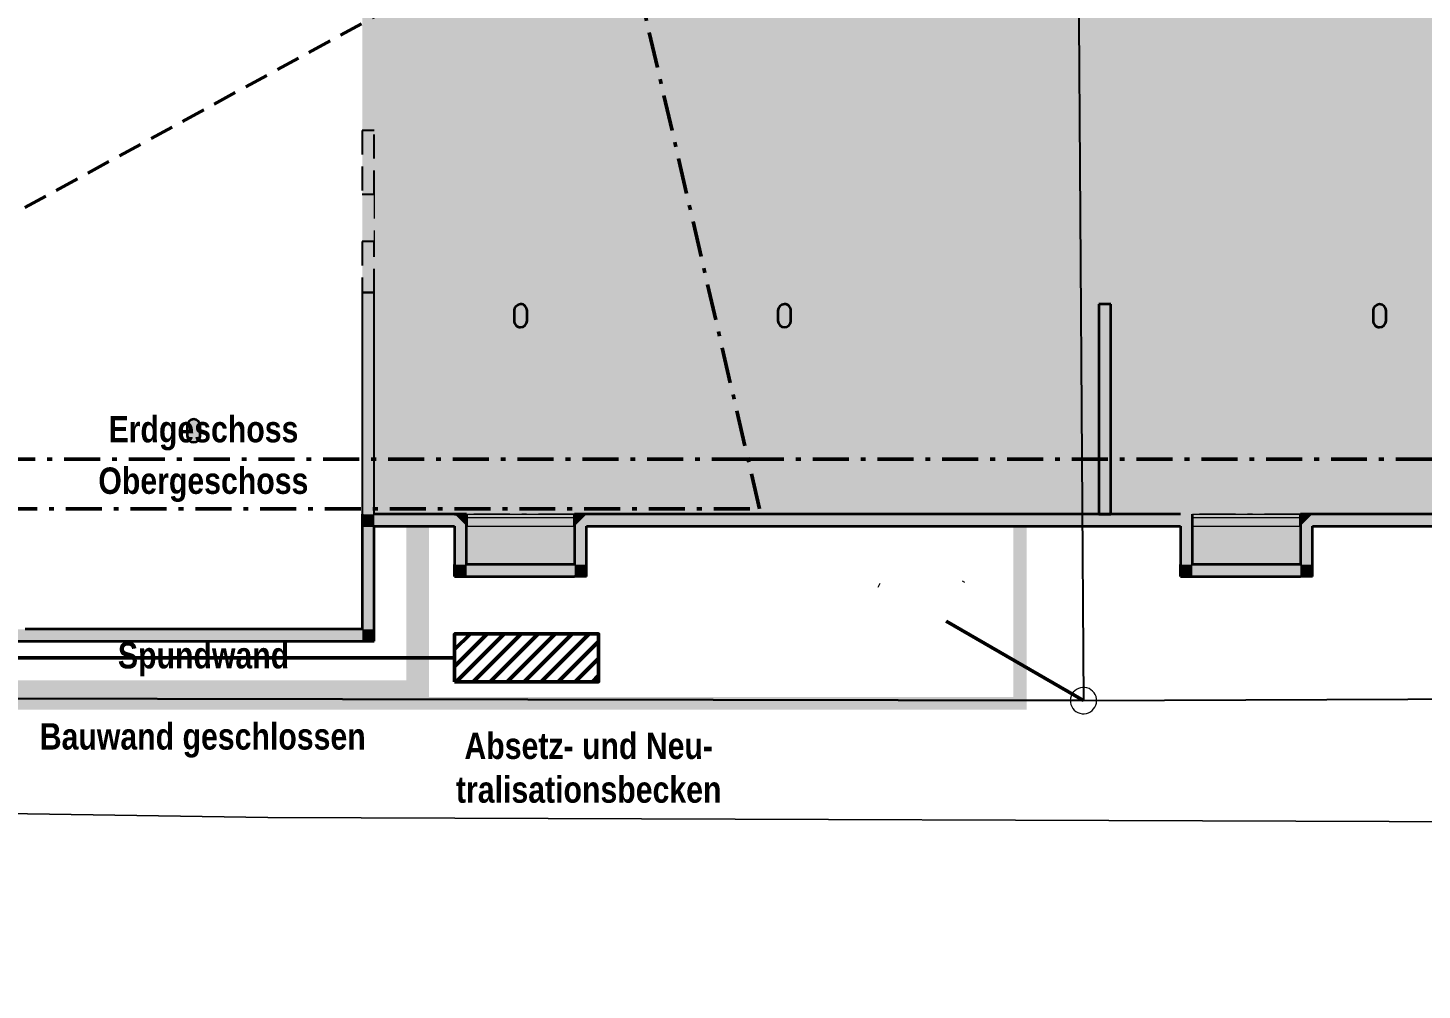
# Model space of a CAD drawing. Header units: metres. Extents: x -163 to 276, y -152 to 153.
# Drawn here: x 3.62 to 32.67, y -17.93 to 2.14 of the extents above; entities that cross this region are included whole.
import ezdxf
from ezdxf.xclip import XClip

# ---------------------------------------------------------------- set-up
doc = ezdxf.new("R2010")
doc.units = ezdxf.units.M
doc.header["$MEASUREMENT"] = 0
doc.header["$XCLIPFRAME"] = 0
for name, pattern in [('Strich 2_1mm', [0.75, 0.5, -0.25]), ('Strich 6_1mm', [1.75, 1.5, -0.25]), ('Strichpunkt 3_1_1mm Achsen', [1.25, 0.75, -0.25, 0, -0.25])]:
    doc.linetypes.add(name, pattern=pattern)
for name, color, linetype in [('000 Kataster', 7, 'Continuous'), ('000-2 Kataster Parzellenpunkte', 7, 'Continuous'), ('000-3 Kataster Parzellengrenzen', 7, 'Continuous'), ('010 Aussenwände', 7, 'Continuous'), ('010 Aussenwände Bauteilschraffuren', 7, 'Continuous'), ('010 Aussenwände Bauteilschraffuren Neu', 7, 'Continuous'), ('010 Aussenwände Neu', 7, 'Continuous'), ('010 Fenster', 7, 'Continuous'), ('010 Fenster Abbruch', 7, 'Continuous'), ('015 Innenwände', 7, 'Continuous'), ('015 Innenwände Abbruch', 7, 'Continuous'), ('015 Innenwände Bauteilschraffuren', 7, 'Continuous'), ('020 Stützen', 7, 'Continuous'), ('020 Stützen Bauteilschraffuren', 7, 'Continuous'), ('020 Stützen Bauteilschraffuren Neu', 7, 'Continuous'), ('020 Stützen Neu', 7, 'Continuous'), ('1280px-CH-Gefahrensignal-Baustelle.svg_3_0', 7, 'Continuous'), ('162 Beschriftung Baustelleninstallation', 7, 'Continuous'), ('162 Beschriftung Baustelleninstallation Neu', 7, 'Continuous')]:
    doc.layers.add(name, color=color, linetype=linetype)
doc.styles.add('ERSTELLTER_STIL_1', font='ARIALN.TTF')
picture_1 = doc.add_image_def('image1.tif', size_in_pixel=(86, 75))

# ---------------------------------------------------------------- blocks, each defined once
blk = doc.blocks.new('Zeichnung_3_3', base_point=(22.05512992038881, -9.858223399250523))
at = {"layer": '1280px-CH-Gefahrensignal-Baustelle.svg_3_0', "color": 7, "lineweight": 13}
image = blk.add_image(picture_1, insert=(22.32321845019451, -11.02677579504626), size_in_units=(1.8022325962535857, 1.5849156771769637), rotation=61.65143304800065, dxfattribs=at)
image.set_boundary_path([(-0.5, -0.5), (85.5, 74.5)])

msp = doc.modelspace()

# ---------------------------------------------------------------- hatches: boundary and pattern name
at = {"layer": '010 Aussenwände Bauteilschraffuren', "linetype": 'Continuous', "lineweight": 0, "true_color": 0x000000}
for points in [[(10.58500009658653, -8.000000052178741), (10.58500008954524, -8.250000052178743), (10.83500008954524, -8.250000052178743), (10.83500009658653, -8.000000052178741)], [(10.83500009658654, -8.000000052178741), (10.83500008954524, -8.250000052178741), (12.76000061379318, -8.25000005217872), (12.76000061379318, -8.00000005217872)], [(12.51000061379318, -8.000000052178743), (12.76000061379318, -8.250000052178743), (12.76000061379318, -8.000000052178743)], [(15.01000061379317, -8.000000052178741), (15.01000061379317, -8.250000052178743), (15.26000061379317, -8.000000052178741)], [(15.01000061379316, -8.00000005217872), (15.01000061379316, -8.25000005217872), (27.88500009658629, -8.250000052178722), (27.88500009658629, -8.000000052178722)], [(30.13500009658627, -8.250000052178722), (37.67144670600238, -8.250000052178724), (37.92144670600238, -8.000000052178724), (30.13500009658627, -8.000000052178722)], [(12.76000061379318, -9.050000052178733), (12.76000061379318, -8.25000005217874), (12.51000061379318, -8.25000005217874), (12.51000061379318, -9.050000052178733)], [(15.26000061379317, -9.050000052178733), (15.26000061379317, -8.250000052178738), (15.01000061379317, -8.250000052178738), (15.01000061379317, -9.050000052178733)], [(12.51000061379318, -9.050000052178731), (12.51000061379318, -9.300000052178733), (12.76000061379318, -9.050000052178731)], [(12.76000061379318, -9.050000052178733), (12.51000061379318, -9.300000052178733), (12.76000061379318, -9.300000052178733)], [(15.01000061379317, -9.050000052178731), (12.76000061379318, -9.050000052178733), (12.76000061379318, -9.300000052178733), (15.01000061379317, -9.300000052178731)], [(15.01000061379317, -9.300000052178731), (15.26000061379317, -9.300000052178731), (15.01000061379317, -9.050000052178731)], [(15.01000061379317, -9.05000005217873), (15.26000061379317, -9.300000052178733), (15.26000061379317, -9.05000005217873)], [(27.6350000965863, -9.050000052178733), (27.6350000965863, -9.300000052178737), (27.8850000965863, -9.050000052178733)], [(27.8850000965863, -9.050000052178731), (27.63500009658629, -9.300000052178742), (27.8850000965863, -9.300000052178742)], [(30.13500009658628, -9.050000052178728), (27.8850000965863, -9.050000052178735), (27.8850000965863, -9.300000052178735), (30.13500009658628, -9.300000052178728)]]:
    msp.add_hatch(color=18, dxfattribs=at).paths.add_polyline_path(points)
at = {"layer": '010 Aussenwände Bauteilschraffuren Neu', "linetype": 'Continuous', "lineweight": 0, "true_color": 0x000000}
for points in [[(10.58500008954524, -8.250000052178743), (10.58500002899008, -10.40000004675421), (10.83500002899008, -10.40000004675421), (10.83500008954524, -8.250000052178743)], [(10.83500009658652, -10.40000004675421), (10.83500009658651, -8.250000052178741), (10.58500009658651, -8.250000052178741), (10.58500009658652, -10.40000004675421)], [(-13.71999990341363, -10.40000004675424), (-13.71999990341363, -10.65000004675424), (10.58500002194879, -10.65000004675421), (10.58500002899008, -10.40000004675421)], [(10.58500002899008, -10.4000000471635), (10.83500002153949, -10.65000003971292), (10.83500002899008, -10.4000000471635)], [(10.58500002194878, -10.65000004675421), (10.83500002194879, -10.65000004675421), (10.58500002939937, -10.40000004675421)]]:
    msp.add_hatch(color=18, dxfattribs=at).paths.add_polyline_path(points)
at = {"layer": '015 Innenwände Bauteilschraffuren', "linetype": 'Continuous', "lineweight": 0, "true_color": 0x000000}
for points in [[(10.5850000965865, -3.380000052189482), (10.5850000965865, -8.000000041616792), (10.8350000965865, -8.00000004513744), (10.8350000965865, -3.380000052189482)], [(26.18500009658639, -8.000000052178734), (26.18500009658639, -3.620000052178741), (25.93500009658639, -3.620000052178741), (25.93500009658639, -8.000000052178734)], [(30.13500009658628, -8.00000005217872), (30.13500009658628, -8.250000052178722), (30.38500009658628, -8.00000005217872)], [(27.8850000965863, -9.050000052178735), (27.88500009658631, -8.25000005217873), (27.63500009658631, -8.25000005217873), (27.6350000965863, -9.050000052178738)], [(30.38500009658628, -9.050000052178724), (30.38500009658628, -8.250000052178729), (30.13500009658628, -8.250000052178729), (30.13500009658628, -9.050000052178726)], [(30.13500009658628, -9.300000052178728), (30.38500009658628, -9.300000052178728), (30.13500009658628, -9.050000052178728)], [(30.13500009658628, -9.050000052178724), (30.38500009658628, -9.300000052178724), (30.38500009658628, -9.050000052178724)]]:
    msp.add_hatch(color=18, dxfattribs=at).paths.add_polyline_path(points)
at = {"layer": '020 Stützen Bauteilschraffuren', "linetype": 'Continuous', "lineweight": 0, "true_color": 0x000000}
for points in [[(13.75000009658643, -3.965000052178747, 0.414213562373095), (13.88500009658643, -4.100000052178752, 0.414213562373095), (14.02000009658643, -3.965000052178751), (14.02000009658644, -3.755000052178753, 0.414213562373095), (13.88500009658643, -3.620000052178749, 0.414213562373095), (13.75000009658643, -3.755000052178748)], [(19.2500000965864, -3.965000052178739, 0.414213562373095), (19.3850000965864, -4.100000052178743, 0.414213562373095), (19.5200000965864, -3.965000052178742), (19.52000009658641, -3.755000052178744, 0.414213562373095), (19.38500009658641, -3.62000005217874, 0.414213562373095), (19.2500000965864, -3.755000052178739)], [(31.65000009658595, -3.96500005217873, 0.414213562373095), (31.78500009658595, -4.100000052178734, 0.414213562373095), (31.92000009658596, -3.965000052178733), (31.92000009658596, -3.755000052178735, 0.414213562373095), (31.78500009658596, -3.620000052178731, 0.414213562373095), (31.65000009658596, -3.755000052178731)]]:
    msp.add_hatch(color=18, dxfattribs=at).paths.add_polyline_path(points)
at = {"layer": '020 Stützen Bauteilschraffuren Neu', "linetype": 'Continuous', "lineweight": 0, "true_color": 0x000000}
msp.add_hatch(color=18, dxfattribs=at).paths.add_polyline_path([(6.940000093614753, -6.365000046754217, 0.414213562373095), (7.075000093614755, -6.500000046754221, 0.414213562373095), (7.210000093614756, -6.36500004675422), (7.210000093614759, -6.155000046754223, 0.414213562373095), (7.075000093614757, -6.020000046754219, 0.414213562373095), (6.940000093614756, -6.155000046754218)])
at = {"layer": '162 Beschriftung Baustelleninstallation Neu', "linetype": 'Continuous', "lineweight": 0, "true_color": 0x5f5f5f}
msp.add_hatch(color=251, dxfattribs=at).paths.add_polyline_path([(10.5850000965865, 23.34999994781055), (8.855000096563693, 23.34999994781055), (8.855000096563693, 13.22999994781141), (10.5850000965865, 13.22999994781141), (10.58500009658648, 9.599999947821773), (9.535000096586543, 9.599999947821773), (9.535000096586543, 7.999999947821779), (10.58500009658648, 7.999999947821779), (10.5850000965865, -8.250000052178741), (12.51000061379318, -8.250000052178743), (12.51000061379318, -9.300000052178731), (15.26000061379317, -9.300000052178731), (15.26000061379317, -8.250000052178743), (27.6350000965863, -8.25000005217872), (27.6350000965863, -9.300000052178737), (30.38500009658628, -9.300000052178737), (30.38500009658628, -8.25000005217872), (38.02500009659565, -8.250000052178724), (43.27500009659585, -3.000000052178724), (43.27500009659585, 23.34999994781055), (40.77500009659579, 23.34999994781055), (40.77500009659579, 24.62999994781052), (38.02500009659582, 24.62999994781052), (38.02500009659582, 23.34999994781055)])
at = {"layer": '162 Beschriftung Baustelleninstallation Neu', "linetype": 'Continuous', "lineweight": 0, "true_color": 0x000077}
msp.add_hatch(color=176, dxfattribs=at).paths.add_polyline_path([(-15.50555687980889, 8.540868153775495), (-15.50555687980889, -11.13390576045632), (-13.02822328616567, -11.80237270109664), (-13.02822328616567, -11.86039844543508), (11.97907727426941, -11.86039844543508), (11.97907727426941, -8.250000052178724), (11.50497703375086, -8.250000052178724), (11.50497703375086, -11.46459907123788), (-12.7926557537626, -11.46459907123788), (-15.09166078919005, -10.84425110256208), (-15.09166078919005, 8.11408030381611), (9.535000096586543, 8.11408030381611), (9.535000096586543, 8.435653793794959)])
at = {"layer": '162 Beschriftung Baustelleninstallation Neu', "linetype": 'Continuous', "lineweight": 50, "true_color": 0xdf7100}
msp.add_hatch(color=32, dxfattribs=at).paths.add_polyline_path([(-15.50555687980889, -11.45494807505743), (-12.99049216980877, -11.81255381032745), (24.15506407709194, -11.81255381032745), (24.15506407709194, -8.25000005217873), (24.43000009659109, -8.25000005217873), (24.43000009659109, -12.0732922907699), (-12.96219413564135, -12.0732922907699), (-15.50555687980889, -11.71166302116783)])
at = {"layer": '162 Beschriftung Baustelleninstallation Neu', "linetype": 'Continuous', "lineweight": 50}
h = msp.add_hatch(dxfattribs=at)
h.set_pattern_fill('Diagonal_1_0mm_0001', color=151, style=0, pattern_type=2)
h.set_pattern_definition([(44.99999999999999, (0, 0), (-0.1767766952966368, 0.1767766952966369), [])])
h.paths.add_polyline_path([(12.51000061379318, -11.4951747997782), (15.51000061379318, -11.4951747997782), (15.51000061379318, -10.4951747997782), (12.51000061379318, -10.4951747997782)])

# ---------------------------------------------------------------- linework, layer by layer
at = {"layer": '000 Kataster', "color": 251, "linetype": 'Continuous', "lineweight": 13, "true_color": 0x5f5f5f}
for points in [[(35.75601152449079, -11.84217815602597), (25.61474945950285, -11.88703043416599), (13.53165555056986, -11.86380120414653), (-12.99049216980877, -11.81255381032745), (-13.45136454901475, -11.79017860475421, -0.1425336996515506), (-16.07475494742904, -10.75082167889116, -0.102721869789815), (-17.07815716426464, -9.380660742845423, -0.1025698195295944), (-17.45096473001888, -7.725109922425435), (-17.70210045284019, 8.553108402986307), (-17.74408466181116, 11.27811745375846), (-18.00484207794003, 24.24676293292994), (-17.92636816144994, 24.93906766685658, -0.1078458410047594), (-17.53716948380455, 25.61029817073122, -0.2094301073160848), (-16.21864524718061, 26.19314878421313), (-18.0999684862043, 26.19145415954842, 0.1629374366098227), (-19.26094553214971, 25.74952509427243, 0.22395680975213), (-19.977059900774, 24.23922240565547), (-19.77279365998862, 8.583351452572625), (-19.54407341583333, -7.55161343895897, 0.171691469897367), (-18.14695286408537, -11.53914001111982), (-27.21230867546256, -11.05610997933068, 0.1989401506067385)], [(138.6139081810279, -14.73441610530272), (56.62928885728331, -13.91916500653734, -0.2099084485653837), (52.70265506273923, -11.91199061361477, -0.2068521412802286), (51.23450083417595, -8.041712566903243), (51.63430394514697, -3.904445053926921), (45.71245644429987, -3.930811235151364, -0.1988319097232516), (42.01474583809472, -11.8659644959201, -0.151332288975819), (35.88258443388715, -14.42360882488938), (8.619567873292397, -14.32293106031306), (-6.403712151529678, -14.09289128311574, -0.003152457355620203), (-13.86264270201743, -13.78286379838657), (-14.70399623358904, -22.73708784258195, 0.002487651641083091)], [(-31.07935817031367, -12.83344793409094), (-24.39993445591371, -13.18813067539903, 0.002595956588030501), (-18.14248769400317, -13.56343990543167, 0.001923636144972593), (-13.86264270201743, -13.78286379838657, 0.003152457355620203), (-6.403712151529678, -14.09289128311574), (8.619567873292397, -14.32293106031306), (35.88258443388715, -14.42360882488938, 0.151332288975819)]]:
    msp.add_lwpolyline(points, format="xyb", dxfattribs=at)
at = {"layer": '000 Kataster', "color": 251, "linetype": 'Strich 6_1mm', "lineweight": 13, "true_color": 0x5f5f5f}
msp.add_lwpolyline([(40.24081253101118, 26.1471447772789), (25.35659478413249, 26.2502566894988), (11.82226486050084, 26.35140272660687), (8.820960517299433, 26.2378719520294), (5.879680712491172, 26.16472749560765), (-3.545072150436617, 26.17687138487186), (-16.21864524718061, 26.19314878421313, 0.2094301073160848), (-17.53716948380455, 25.61029817073122, 0.1078458410047594), (-17.92636816144994, 24.93906766685658), (-14.46129454605286, 24.92873132474258), (-3.551502011188454, 24.89673363551065), (5.947231564802131, 24.89306642355823), (8.813750465400666, 24.89151946648841), (8.732016804507019, 8.439166212096495), (-17.70210045284019, 8.553108402986307), (-17.45096473001888, -7.725109922425435, 0.1025698195295944), (-17.07815716426464, -9.380660742845423, 0.102721869789815), (-16.07475494742904, -10.75082167889116, 0.1425336996515506), (-13.45136454901475, -11.79017860475421), (-12.99049216980877, -11.81255381032745), (13.53165555056986, -11.86380120414653), (25.61474945950285, -11.88703043416599), (35.75601152449079, -11.84217815602597, 0.1782104086494765)], format="xyb", dxfattribs=at)
at = {"layer": '000-2 Kataster Parzellenpunkte', "color": 251, "linetype": 'Continuous', "lineweight": 13, "true_color": 0x5f5f5f}
msp.add_lwpolyline([(25.68847471564142, -11.62209726041065), (25.64386263190254, -11.61357582501014), (25.59845641706797, -11.61251351899093), (25.55349463372114, -11.61893931842678), (25.51020372238711, -11.63267794482623), (25.46976454594974, -11.65335464399715), (25.43328018031875, -11.68040540966455), (25.40174582372472, -11.71309236726499), (25.37602165089175, -11.75052390208284), (25.35680935027535, -11.79167897900731), (25.34463298344479, -11.83543499530608), (25.33982469006906, -11.88059840047494), (25.34251562752964, -11.92593725491949), (25.35263239421588, -11.97021483248182), (25.36989903123468, -12.01222335667333), (25.39384454997191, -12.05081694437833), (25.42381577849739, -12.08494286297618), (25.45899518024909, -12.11367024629784), (25.49842315231908, -12.13621548655225), (25.54102420336427, -12.15196360792134), (25.58563628710317, -12.16048504332185), (25.63104250193773, -12.16154734934106), (25.67600428528456, -12.1551215499052), (25.71929519661858, -12.14138292350575), (25.75973437305597, -12.12070622433483), (25.79621873868694, -12.09365545866743), (25.82775309528098, -12.060968501067), (25.85347726811394, -12.02353696624915), (25.87268956873034, -11.98238188932468), (25.8848659355609, -11.93862587302591), (25.88967422893663, -11.89346246785705), (25.88698329147605, -11.8481236134125), (25.87686652478981, -11.80384603585017), (25.85959988777103, -11.76183751165866), (25.83565436903378, -11.72324392395366), (25.80568314050831, -11.6891180053558), (25.77050373875661, -11.66039062203414), (25.73107576668662, -11.63784538177973)], close=True, dxfattribs=at)
at = {"layer": '000-3 Kataster Parzellengrenzen', "color": 251, "linetype": 'Continuous', "lineweight": 25, "true_color": 0x5f5f5f}
for points in [[(25.61474945950285, -11.88703043416599), (35.75601152449079, -11.84217815602597, 0.1782104086494765), (41.22729179628832, -9.201310460038727, 0.1793791769058791), (43.68011971734777, -3.606070680393746), (44.52401913416971, 5.297621013191762), (46.40952444737159, 24.65473119807237), (40.24081253101118, 26.1471447772789), (11.82226486050084, 26.35140272660687), (8.820960517299433, 26.2378719520294), (8.732016804507019, 8.439166212096495), (25.47840758300837, 8.365913966333338)], [(25.61474945950285, -11.88703043416599), (-12.99049216980877, -11.81255381032745), (-13.45136454901475, -11.79017860475421, -0.1425336996515506), (-16.07475494742904, -10.75082167889116, -0.2077731825087571), (-17.45096473001888, -7.725109922425435), (-17.70210045284019, 8.553108402986307), (-16.18857750370785, 8.546088266119913), (-3.637817318200671, 8.49132725021667), (8.732016804507019, 8.439166212096495), (25.47840758300837, 8.365913966333338)]]:
    msp.add_lwpolyline(points, format="xyb", close=True, dxfattribs=at)
msp.add_lwpolyline([(-159.038131809749, -10.03452950241246), (-108.8809377413292, -9.9893670179076), (-50.36090001699306, -10.17282751572559, -0.007502203497859235), (-34.17221489036188, -10.68357879669366), (-13.45136454901475, -11.79017860475421), (-12.99049216980877, -11.81255381032745), (25.61474945950285, -11.88703043416599), (35.75601152449079, -11.84217815602597), (56.68261860240042, -11.92963216224545), (140.2638065675962, -12.70339140956396)], format="xyb", dxfattribs=at)
at = {"layer": '010 Aussenwände', "color": 251, "linetype": 'Continuous', "lineweight": 35, "true_color": 0x5f5f5f}
for p, q in [((12.76000061379318, -8.000000052178743), (12.76000061379318, -8.250000052178743)), ((12.76000061379318, -8.07000005217872), (12.76000061379318, -8.00000005217872)), ((12.76000061379318, -8.000000052178743), (12.76000061379318, -8.250000052178743)), ((12.76000061379318, -8.25000005217872), (12.76000061379318, -8.07000005217872)), ((15.01000061379317, -8.000000052178743), (15.01000061379317, -8.250000052178743)), ((15.01000061379316, -8.07000005217872), (15.01000061379316, -8.00000005217872)), ((15.01000061379317, -8.000000052178743), (15.01000061379317, -8.250000052178743)), ((15.01000061379316, -8.25000005217872), (15.01000061379316, -8.07000005217872)), ((27.88500009658629, -8.070000052178722), (27.88500009658629, -8.000000052178722)), ((27.88500009658629, -8.250000052178722), (27.88500009658629, -8.070000052178722)), ((30.13500009658628, -8.000000052178722), (30.13500009658628, -8.250000052178722)), ((30.13500009658627, -8.070000052178722), (30.13500009658627, -8.000000052178722)), ((30.13500009658628, -8.000000052178722), (30.13500009658628, -8.250000052178722)), ((30.13500009658627, -8.250000052178722), (30.13500009658627, -8.070000052178722))]:
    msp.add_line(p, q, dxfattribs=at)
at = {"layer": '010 Aussenwände', "color": 251, "linetype": 'Continuous', "lineweight": 35, "true_color": 0x5f5f5f, "flags": 128}
for points in [[(12.76000061379318, -8.00000005217874), (10.83500009658654, -8.000000052178741)], [(12.51000061379318, -8.000000052178743), (12.76000061379318, -8.000000052178743)], [(15.26000061379317, -8.000000052178743), (15.01000061379317, -8.000000052178743)], [(27.63500009658631, -8.00000005217873), (15.01000061379316, -8.000000052178738)], [(30.38500009658628, -8.00000005217872), (30.13500009658628, -8.00000005217872)], [(37.92144670600238, -8.000000052178724), (30.13500009658627, -8.000000052178729)], [(10.83500008954524, -8.250000052178741), (12.51000061379318, -8.25000005217874)], [(12.51000061379318, -8.25000005217874), (12.51000061379318, -9.050000052178733)], [(12.76000061379318, -9.050000052178733), (12.76000061379318, -8.25000005217874)], [(15.01000061379317, -8.250000052178738), (15.01000061379317, -9.050000052178733)], [(15.26000061379317, -9.300000052178731), (15.26000061379317, -8.250000052178738)], [(15.26000061379317, -8.250000052178738), (27.63500009658631, -8.25000005217873)], [(30.38500009658628, -8.250000052178729), (37.67144670600238, -8.250000052178724)], [(12.51000061379318, -9.300000052178733), (12.51000061379318, -9.050000052178733)], [(15.01000061379317, -9.050000052178731), (12.76000061379318, -9.050000052178733)], [(30.13500009658628, -9.050000052178728), (27.8850000965863, -9.050000052178735)], [(12.51000061379318, -9.300000052178733), (15.01000061379317, -9.300000052178733)], [(15.26000061379317, -9.300000052178731), (15.01000061379317, -9.300000052178733)], [(27.6350000965863, -9.300000052178737), (30.13500009658628, -9.300000052178726)], [(30.38500009658628, -9.300000052178726), (30.13500009658628, -9.300000052178726)]]:
    msp.add_lwpolyline(points, dxfattribs=at)
at = {"layer": '010 Aussenwände', "color": 251, "linetype": 'Strichpunkt 3_1_1mm Achsen', "lineweight": 13, "true_color": 0x5f5f5f, "flags": 128}
for points in [[(15.01000061379317, -8.000000052178743), (12.76000061379318, -8.000000052178743)], [(30.13500009658628, -8.00000005217872), (27.88500009658631, -8.000000052178729)], [(27.88500009658631, -8.250000052178729), (27.88500009658631, -8.000000052178729)], [(12.76000061379318, -8.250000052178743), (15.01000061379317, -8.250000052178743)], [(27.88500009658631, -8.250000052178729), (30.13500009658628, -8.250000052178722)]]:
    msp.add_lwpolyline(points, dxfattribs=at)
at = {"layer": '010 Aussenwände Neu', "color": 7, "linetype": 'Continuous', "lineweight": 35}
msp.add_line((10.58500009658653, -8.000000052178741), (10.58500008954524, -8.250000052178743), dxfattribs=at)
at = {"layer": '010 Aussenwände Neu', "color": 7, "linetype": 'Continuous', "lineweight": 35, "flags": 128}
for points in [[(10.58500009658653, -8.000000048658091), (10.58500002899008, -10.40000004675421)], [(10.83500002899008, -10.40000004675421), (10.83500008954524, -8.250000052178743)], [(10.58500002899008, -10.40000004675421), (3.560000096277077, -10.40000004675422)], [(10.83500002194879, -10.65000004675421), (10.83500002899008, -10.40000004675421)], [(-13.71999990341363, -10.65000004675424), (10.83500002194878, -10.65000004675421)]]:
    msp.add_lwpolyline(points, dxfattribs=at)
at = {"layer": '010 Aussenwände Neu', "color": 7, "linetype": 'Continuous', "lineweight": 25, "flags": 128}
for points in [[(10.83500009658651, -8.250000052178741), (10.58500009658651, -8.250000052178741)], [(10.58500009658651, -8.250000052178741), (10.58500009658652, -10.40000004675421)], [(10.83500009658652, -10.40000004675421), (10.83500009658651, -8.250000052178741)]]:
    msp.add_lwpolyline(points, dxfattribs=at)
at = {"layer": '010 Fenster', "color": 251, "linetype": 'Continuous', "lineweight": 13, "true_color": 0x5f5f5f}
for p, q in [((12.76000061379318, -8.00000005217874), (15.01000061379316, -8.00000005217874)), ((12.76000061379318, -8.07000005217874), (15.01000061379316, -8.070000052178738)), ((27.88500009658629, -8.000000052178729), (30.13500009658627, -8.000000052178729)), ((27.88500009658629, -8.07000005217873), (30.13500009658627, -8.070000052178727)), ((12.76000061379318, -8.25000005217874), (15.01000061379316, -8.25000005217874)), ((27.88500009658629, -8.250000052178729), (30.13500009658627, -8.250000052178729))]:
    msp.add_line(p, q, dxfattribs=at)
at = {"layer": '010 Fenster', "color": 251, "linetype": 'Continuous', "lineweight": 35, "true_color": 0x5f5f5f}
for p, q in [((12.76000061379318, -8.07000005217874), (12.76000061379318, -8.00000005217874)), ((12.76000061379318, -8.07000005217874), (12.76000061379318, -8.00000005217874)), ((12.76000061379318, -8.25000005217874), (12.76000061379318, -8.07000005217874)), ((15.01000061379316, -8.070000052178738), (15.01000061379316, -8.00000005217874)), ((15.01000061379316, -8.070000052178738), (15.01000061379316, -8.00000005217874)), ((15.01000061379316, -8.25000005217874), (15.01000061379316, -8.070000052178738)), ((27.88500009658629, -8.07000005217873), (27.88500009658629, -8.000000052178729)), ((27.88500009658629, -8.07000005217873), (27.88500009658629, -8.000000052178729)), ((27.88500009658629, -8.250000052178729), (27.88500009658629, -8.07000005217873)), ((30.13500009658627, -8.070000052178727), (30.13500009658627, -8.000000052178729)), ((30.13500009658627, -8.070000052178727), (30.13500009658627, -8.000000052178729)), ((30.13500009658627, -8.250000052178729), (30.13500009658627, -8.070000052178727))]:
    msp.add_line(p, q, dxfattribs=at)
at = {"layer": '010 Fenster Abbruch', "color": 40, "linetype": 'Strich 2_1mm', "lineweight": 25}
for p, q in [((10.7650000965865, -1.335000052189349), (10.5850000965865, -1.335000052189349)), ((10.8350000965865, -1.335000052189349), (10.7650000965865, -1.335000052189349)), ((10.7650000965865, -2.31500005218935), (10.5850000965865, -2.31500005218935)), ((10.8350000965865, -2.31500005218935), (10.7650000965865, -2.31500005218935))]:
    msp.add_line(p, q, dxfattribs=at)
at = {"layer": '010 Fenster Abbruch', "color": 40, "linetype": 'Strich 2_1mm', "lineweight": 13}
msp.add_line((10.8350000965865, -1.335000052189349), (10.8350000965865, -2.31500005218935), dxfattribs=at)
at = {"layer": '015 Innenwände', "color": 251, "linetype": 'Continuous', "lineweight": 25, "true_color": 0x5f5f5f, "flags": 128}
for points in [[(10.5850000965865, -3.380000052189482), (10.5850000965865, -8.000000041616792)], [(10.8350000965865, -3.380000052189482), (10.5850000965865, -3.380000052189482)], [(10.8350000965865, -8.00000004513744), (10.8350000965865, -3.380000052189482)]]:
    msp.add_lwpolyline(points, dxfattribs=at)
at = {"layer": '015 Innenwände', "color": 251, "linetype": 'Continuous', "lineweight": 35, "true_color": 0x5f5f5f, "flags": 128}
for points in [[(26.18500009658639, -3.620000052178741), (25.93500009658639, -3.620000052178741)], [(25.93500009658639, -3.620000052178741), (25.93500009658639, -8.000000052178734)], [(26.18500009658639, -8.000000052178734), (26.18500009658639, -3.620000052178741)], [(25.93500009658639, -8.000000052178734), (26.18500009658639, -8.000000052178734)], [(27.63500009658631, -8.25000005217873), (27.6350000965863, -9.050000052178737)], [(27.8850000965863, -9.050000052178735), (27.88500009658631, -8.25000005217873)], [(30.13500009658628, -8.250000052178729), (30.13500009658628, -9.050000052178726)], [(30.38500009658628, -9.300000052178726), (30.38500009658628, -8.250000052178729)], [(27.6350000965863, -9.300000052178737), (27.6350000965863, -9.050000052178737)]]:
    msp.add_lwpolyline(points, dxfattribs=at)
at = {"layer": '015 Innenwände Abbruch', "color": 40, "linetype": 'Strich 2_1mm', "lineweight": 25}
for p, q in [((10.7650000965865, -1.335000052189349), (10.5850000965865, -1.335000052189349)), ((10.8350000965865, -1.335000052189349), (10.7650000965865, -1.335000052189349)), ((10.7650000965865, -2.31500005218935), (10.5850000965865, -2.31500005218935)), ((10.8350000965865, -2.31500005218935), (10.7650000965865, -2.31500005218935))]:
    msp.add_line(p, q, dxfattribs=at)
at = {"layer": '015 Innenwände Abbruch', "color": 40, "linetype": 'Strich 2_1mm', "lineweight": 25, "flags": 128}
for points in [[(10.8350000965865, -2.912314833736218e-08), (10.5850000965865, -2.912314833736218e-08)], [(10.5850000965865, -2.912314833736218e-08), (10.5850000965865, -1.335000061777525)], [(10.8350000965865, -1.335000061777525), (10.8350000965865, -2.912314833736218e-08)], [(10.5850000965865, -2.315000065187139), (10.5850000965865, -3.380000052189482)], [(10.8350000965865, -3.380000052189482), (10.8350000965865, -2.315000065187139)], [(10.5850000965865, -3.380000052189482), (10.8350000965865, -3.380000052189482)]]:
    msp.add_lwpolyline(points, dxfattribs=at)
at = {"layer": '020 Stützen', "color": 251, "linetype": 'Continuous', "lineweight": 35, "true_color": 0x5f5f5f, "flags": 128}
for points in [[(13.75000009658643, -3.965000052178747, 0.414213562373095), (13.88500009658643, -4.100000052178752, 0.414213562373095), (14.02000009658643, -3.965000052178751), (14.02000009658644, -3.755000052178753, 0.414213562373095), (13.88500009658643, -3.620000052178749, 0.414213562373095), (13.75000009658643, -3.755000052178748)], [(19.2500000965864, -3.965000052178739, 0.414213562373095), (19.3850000965864, -4.100000052178743, 0.414213562373095), (19.5200000965864, -3.965000052178742), (19.52000009658641, -3.755000052178744, 0.414213562373095), (19.38500009658641, -3.62000005217874, 0.414213562373095), (19.2500000965864, -3.755000052178739)], [(31.65000009658595, -3.96500005217873, 0.414213562373095), (31.78500009658595, -4.100000052178734, 0.414213562373095), (31.92000009658596, -3.965000052178733), (31.92000009658596, -3.755000052178735, 0.414213562373095), (31.78500009658596, -3.620000052178731, 0.414213562373095), (31.65000009658596, -3.755000052178731)]]:
    msp.add_lwpolyline(points, format="xyb", close=True, dxfattribs=at)
at = {"layer": '020 Stützen Neu', "color": 7, "linetype": 'Continuous', "lineweight": 35, "flags": 128}
msp.add_lwpolyline([(6.940000093614753, -6.365000046754217, 0.414213562373095), (7.075000093614755, -6.500000046754221, 0.414213562373095), (7.210000093614756, -6.36500004675422), (7.210000093614759, -6.155000046754223, 0.414213562373095), (7.075000093614757, -6.020000046754219, 0.414213562373095), (6.940000093614756, -6.155000046754218)], format="xyb", close=True, dxfattribs=at)
at = {"layer": '162 Beschriftung Baustelleninstallation Neu', "color": 7, "linetype": 'Strichpunkt 3_1_1mm Achsen', "lineweight": 50}
for points in [[(18.6239959003982, -6.850000052189478), (38.28154613044012, -6.850000052189478), (41.25499624962374, 23.09999994781055)], [(18.6239959003982, -6.850000052189478), (-14.29999990341364, -6.850000052189474), (-14.29999990341364, 3.269999947810506), (-10.77999993127883, 3.269999947810506), (-10.77999993127883, 3.42999994595054)]]:
    msp.add_lwpolyline(points, dxfattribs=at)
at = {"layer": '162 Beschriftung Baustelleninstallation Neu', "color": 1, "linetype": 'Strich 2_1mm', "lineweight": 50}
msp.add_lwpolyline([(-9.609860613532692, -8.800000046754214), (29.87859796146566, 12.7791945482866)], dxfattribs=at)
at = {"layer": '162 Beschriftung Baustelleninstallation Neu', "color": 7, "linetype": 'Strichpunkt 3_1_1mm Achsen', "lineweight": 50}
msp.add_lwpolyline([(-14.48999990620239, -7.890000052189501), (18.86419337672582, -7.890000052189501), (16.25204582097473, 3.419999950790749), (-14.48999990620239, 3.419999950790753)], close=True, dxfattribs=at)
at = {"layer": '162 Beschriftung Baustelleninstallation Neu', "color": 7, "linetype": 'Continuous', "lineweight": 50}
msp.add_lwpolyline([(22.75110947778463, -10.2337071198588), (25.61474945950285, -11.88703043416599)], dxfattribs=at)
at = {"layer": '162 Beschriftung Baustelleninstallation Neu', "color": 151, "linetype": 'Continuous', "lineweight": 50, "flags": 128}
msp.add_lwpolyline([(12.51000061379318, -11.4951747997782), (15.51000061379318, -11.4951747997782), (15.51000061379318, -10.4951747997782), (12.51000061379318, -10.4951747997782)], close=True, dxfattribs=at)
at = {"layer": '162 Beschriftung Baustelleninstallation Neu', "color": 151, "linetype": 'Continuous', "lineweight": 50}
msp.add_lwpolyline([(12.51000061379318, -10.9951747997782), (-0.3010553885251284, -10.9951747997782), (-0.3010553885251286, -12.57141644053627)], dxfattribs=at)
at = {"layer": '162 Beschriftung Baustelleninstallation Neu', "color": 1, "linetype": 'Strich 2_1mm', "lineweight": 50}
msp.add_circle((-9.609860613532692, -8.800000046754214), 45, dxfattribs=at)

# ---------------------------------------------------------------- block references
at = {"layer": '162 Beschriftung Baustelleninstallation', "color": 7, "linetype": 'Continuous', "lineweight": 13}
ref = msp.add_blockref('Zeichnung_3_3', (22.05512992038881, -9.858223399250523), dxfattribs=at)
XClip(ref).set_block_clipping_path([(22.24573986040573, -10.98497311835428), (22.25560150296612, -10.99021958507612), (22.26604205845325, -10.99419100902383), (22.27689745376349, -10.99682497935597), (22.28799709659437, -10.99808010328575), (22.29916655629891, -10.99793665656778), (22.31023030505947, -10.99639689346411), (22.32101447630361, -10.99348501131863), (22.33134959701352, -10.98924677029624), (22.34107325099081, -10.98374877426294), (22.35003263122357, -10.97707742410745), (23.15218632434568, -9.490336815610153), (23.15256961873492, -9.482938095331244), (23.15254636186271, -9.475529489830055), (23.15211662380381, -9.468133321798224), (23.15128169939165, -9.460771876452348), (23.15004410431695, -9.453467334386932), (23.14840756754778, -9.446241704742569), (23.14637702009383, -9.43911675889073), (23.14395858014898, -9.432113964834963), (23.14115953465664, -9.42525442252617), (23.13798831735368, -9.418558800286842), (23.13393864851019, -9.414191601104344), (23.12958139621561, -9.410131231800593), (23.12493974594133, -9.406399298096355), (23.12003839647513, -9.40301565806648), (23.11490342849591, -9.39999831647265), (23.10956216579516, -9.397363328957855), (23.1040430298838, -9.395124716612347), (23.0983753887578, -9.393294391365712), (23.09258940062753, -9.391882092602044), (23.08671585344219, -9.390895335335479), (21.37796189871402, -9.440919995445306), (21.33576161481616, -9.519135526893102)])

# ---------------------------------------------------------------- texts
at = {"layer": '162 Beschriftung Baustelleninstallation Neu', "color": 7, "linetype": 'Continuous', "lineweight": 13, "attachment_point": 7, "style": 'ERSTELLTER_STIL_1'}
for s, insert, char_height in [('\\A1;{\\pql;\\fArial Narrow|b1|i0|c0|p0;\\W1.000000;Erdgeschoss}', (5.299353974774648, -6.671097327963031), 0.5499999999999999), ('\\A1;{\\pql;\\fArial Narrow|b1|i0|c0|p0;\\W1.000000;Obergeschoss}', (5.08684147477465, -7.745732397231181), 0.5500000000000002)]:
    msp.add_mtext(s, dxfattribs=dict(at, insert=insert, char_height=char_height))
at = {"layer": '162 Beschriftung Baustelleninstallation Neu', "color": 174, "linetype": 'Continuous', "lineweight": 13, "true_color": 0x00009f, "insert": (5.494603974774647, -11.38248219441019), "char_height": 0.5499999999999999, "attachment_point": 7, "style": 'ERSTELLTER_STIL_1'}
msp.add_mtext('\\A1;{\\pql;\\fArial Narrow|b1|i0|c0|p0;\\W1.000000;Spundwand}', dxfattribs=at)
at = {"layer": '162 Beschriftung Baustelleninstallation Neu', "color": 32, "linetype": 'Continuous', "lineweight": 50, "true_color": 0xdf7100, "insert": (3.86621746816465, -12.35846979083851), "char_height": 0.55, "attachment_point": 1, "style": 'ERSTELLTER_STIL_1'}
msp.add_mtext('\\A1;{\\pql;\\fArial Narrow|b1|i0|c0|p0;\\W1.000000;Bauwand\\fArial Narrow|b1|i0|c0|p0;\\W1.000000; geschlossen}', dxfattribs=at)
at = {"layer": '162 Beschriftung Baustelleninstallation Neu', "color": 151, "linetype": 'Continuous', "lineweight": 50, "insert": (15.30575061379318, -12.55499356301498), "char_height": 0.55, "attachment_point": 2, "line_spacing_factor": 0.9946726765042203, "style": 'ERSTELLTER_STIL_1'}
msp.add_mtext('\\A1;{\\pqc;\\fArial Narrow|b1|i0|c0|p0;\\W1.000000;Absetz- und Neu\\fArial Narrow|b1|i0|c0|p0;\\W1.000000;-\\P\\pqc;\\fArial Narrow|b1|i0|c0|p0;\\W1.000000;tralisationsbecken}', dxfattribs=at)

doc.saveas('drawing.dxf')
